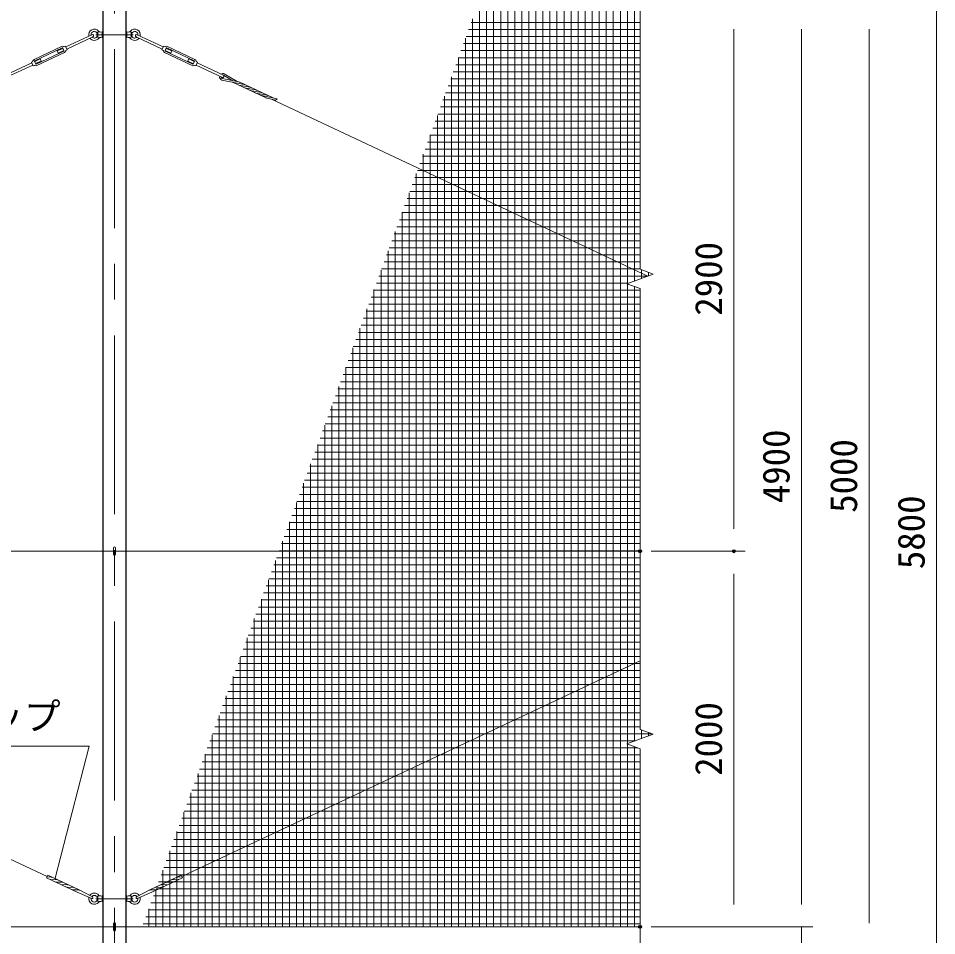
# Model space of a CAD drawing. Units: millimetres, scale not verified. Extents: x -12599 to 12601, y -8909 to 8911.
# Drawn here: x -1256 to 3636, y 66 to 4950 of the extents above; entities that cross this region are included whole.
import ezdxf
from ezdxf.enums import TextEntityAlignment as Align

# ---------------------------------------------------------------- set-up
doc = ezdxf.new("R2010")
doc.units = ezdxf.units.MM
doc.header["$LTSCALE"] = 30
doc.header["$PDMODE"] = 32
doc.header["$PDSIZE"] = 15
doc.linetypes.add('USER1', pattern=[50.8, 31.75, -6.35, 6.35, -6.35])
for name, color, linetype, lineweight in [('0-0_D-BMK', 2, 'USER1', 13), ('0-1_D-STR1', 1, 'Continuous', 25), ('0-2_D-STR3', 3, 'Continuous', 13), ('0-6_D-STR-DIM', 7, 'Continuous', 13), ('0-9_D-STR-TXT', 7, 'Continuous', 13), ('0-B_D-STR2', 7, 'Continuous', 13)]:
    doc.layers.add(name, color=color, linetype=linetype, lineweight=lineweight)
doc.layers.add('0-8_Defpoints', color=8, linetype='Continuous')
doc.styles.add('ＭＳ ゴシック', font='')
doc.styles.get('ＭＳ ゴシック').set_extended_font_data('MS Gothic')

msp = doc.modelspace()

# ---------------------------------------------------------------- linework, layer by layer
at = {"layer": '0-0_D-BMK'}
for p, q in [((-743.97, -738.34), (-743.97, 5163.66)), ((-843.97, 4862.66), (-643.97, 4862.66)), ((-843.97, 262.66), (-643.97, 262.66))]:
    msp.add_line(p, q, dxfattribs=at)
at = {"layer": '0-1_D-STR1'}
msp.add_lwpolyline([(-681.47, 5112.66), (-806.47, 5112.66), (-806.47, -687.34), (-681.47, -687.34)], close=True, dxfattribs=at)
at = {"layer": '0-2_D-STR3'}
for p, q in [((-864.22, 4863.19), (-1003.57, 4797.66)), ((-859.11, 4852.34), (-998.47, 4786.8)), ((-832.26, 4876.16), (-835.69, 4870.66)), ((-835.69, 4870.66), (-835.69, 4854.66)), ((-832.26, 4849.16), (-835.69, 4854.66)), ((-809.26, 4877.66), (-832.26, 4876.16)), ((-832.26, 4876.16), (-832.26, 4862.66)), ((-832.26, 4849.16), (-832.26, 4862.66)), ((-809.26, 4847.66), (-832.26, 4849.16)), ((-809.26, 4877.66), (-809.26, 4847.66)), ((-809.26, 4870.66), (-806.47, 4870.66)), ((-809.26, 4854.66), (-806.47, 4854.66)), ((-681.47, 4870.66), (-678.69, 4870.66)), ((-681.47, 4854.66), (-678.69, 4854.66)), ((-678.69, 4877.66), (-678.69, 4847.66)), ((-678.69, 4847.66), (-655.69, 4849.16)), ((-655.69, 4876.16), (-655.69, 4849.16)), ((-655.69, 4849.16), (-652.26, 4854.66)), ((-652.26, 4870.66), (-652.26, 4854.66)), ((-628.84, 4852.33), (-489.5, 4786.77)), ((-623.73, 4863.19), (-484.39, 4797.63)), ((-1025.87, 4800.43), (-1172.47, 4731.49)), ((-1005.28, 4801.28), (-1013.05, 4799.47)), ((-996.76, 4783.18), (-1005.28, 4801.28)), ((-491.2, 4783.15), (-482.69, 4801.25)), ((-482.69, 4801.25), (-474.92, 4799.44)), ((-462.09, 4800.4), (-315.5, 4731.43)), ((-1022.26, 4792.74), (-1168.85, 4723.79)), ((-1014.17, 4775.54), (-1160.77, 4706.6)), ((-1010.55, 4767.85), (-1157.15, 4698.91)), ((-1018.96, 4790.42), (-1048.82, 4776.38)), ((-1013.21, 4778.21), (-1019.59, 4791.78)), ((-996.76, 4783.18), (-1003.11, 4778.35)), ((-491.2, 4783.15), (-484.86, 4778.32)), ((-477.42, 4767.82), (-330.83, 4698.85)), ((-474.75, 4778.17), (-468.37, 4791.75)), ((-473.8, 4775.51), (-327.21, 4706.54)), ((-469.01, 4790.39), (-439.15, 4776.34)), ((-465.71, 4792.71), (-319.12, 4723.73)), ((-1184.56, 4712.54), (-1323.92, 4647)), ((-1179.45, 4701.68), (-1318.81, 4636.14)), ((-1177.75, 4698.06), (-1169.98, 4699.87)), ((-1163.43, 4707.56), (-1169.81, 4721.13)), ((-1139.31, 4733.82), (-1169.17, 4719.78)), ((-1134.2, 4722.96), (-1164.07, 4708.92)), ((-1134.2, 4722.96), (-1139.31, 4733.82)), ((-353.77, 4722.91), (-348.66, 4733.77)), ((-353.77, 4722.91), (-323.91, 4708.86)), ((-348.66, 4733.77), (-318.8, 4719.72)), ((-324.55, 4707.5), (-318.16, 4721.07)), ((-310.23, 4698), (-318, 4699.81)), ((-308.53, 4701.62), (-169.18, 4636.06)), ((-303.42, 4712.48), (-164.08, 4646.91)), ((-162.72, 4647.77), (-113.08, 4617.8)), ((-159.11, 4654.94), (-89.98, 4613.2)), ((-172.2, 4621.43), (-53.31, 4597.73)), ((-169.94, 4629.14), (-83.39, 4611.88)), ((63.24, 4526.23), (-114.75, 4609.98)), ((100.67, 4526.26), (-76.48, 4609.61)), ((-81.08, 4595.11), (-23.23, 4583.58)), ((-51.01, 4580.96), (6.85, 4569.43)), ((-20.93, 4566.81), (36.92, 4555.28)), ((9.15, 4552.66), (67, 4541.12)), ((-9903.84, 4519.99), (-1102.63, 380.88)), ((39.22, 4538.5), (121.89, 4522.03)), ((69.3, 4524.35), (114.45, 4515.35)), ((93.04, 4519.62), (2097.02, 3577.58)), ((-9962.29, 2112.66), (2056.03, 2112.66)), ((-749.97, 2129.66), (-749.97, 2095.66)), ((-737.97, 2129.66), (-737.97, 2095.66)), ((-385.3, 380.83), (2056.03, 1528.47)), ((-942.89, 296.91), (-1105.77, 373.52)), ((-1089.55, 378.75), (-1104.14, 377.52)), ((-936.08, 311.39), (-1098.97, 387.99)), ((-1060.59, 365.13), (-1075.79, 363.85)), ((-1031.63, 351.52), (-1046.83, 350.24)), ((-551.86, 311.38), (-388.96, 387.95)), ((-545.05, 296.9), (-382.16, 373.47)), ((-456.3, 351.49), (-441.11, 350.2)), ((-427.35, 365.1), (-412.15, 363.82)), ((-398.39, 378.71), (-383.79, 377.48)), ((-1002.67, 337.9), (-1017.87, 336.62)), ((-973.72, 324.28), (-988.92, 323)), ((-944.76, 310.66), (-959.96, 309.38)), ((-942.89, 296.91), (-864.94, 264.12)), ((-936.08, 311.39), (-861.11, 272.26)), ((-551.86, 311.38), (-626.84, 272.26)), ((-545.05, 296.9), (-623.01, 264.12)), ((-543.18, 310.65), (-527.98, 309.36)), ((-514.22, 324.26), (-499.02, 322.98)), ((-485.26, 337.87), (-470.06, 336.59)), ((-832.26, 276.16), (-835.69, 270.66)), ((-835.69, 270.66), (-835.69, 254.66)), ((-832.26, 249.16), (-835.69, 254.66)), ((-809.26, 277.66), (-832.26, 276.16)), ((-832.26, 276.16), (-832.26, 262.66)), ((-832.26, 249.16), (-832.26, 262.66)), ((-809.26, 247.66), (-832.26, 249.16)), ((-809.26, 277.66), (-809.26, 247.66)), ((-809.26, 270.66), (-806.47, 270.66)), ((-809.26, 254.66), (-806.47, 254.66)), ((-681.47, 270.66), (-678.69, 270.66)), ((-681.47, 254.66), (-678.69, 254.66)), ((-678.69, 277.66), (-678.69, 247.66)), ((-678.69, 247.66), (-655.69, 249.16)), ((-655.69, 276.16), (-655.69, 249.16)), ((-655.69, 249.16), (-652.26, 254.66)), ((-652.26, 270.66), (-652.26, 254.66)), ((-9962.29, 112.66), (2056.03, 112.66)), ((-749.97, 129.66), (-749.97, 95.66)), ((-737.97, 129.66), (-737.97, 95.66))]:
    msp.add_line(p, q, dxfattribs=at)
for points in [[(-678.69, 4877.66), (-655.69, 4876.16), (-652.26, 4870.66)], [(-1013.85, 4779.56), (-1043.71, 4765.52), (-1048.82, 4776.38)], [(-474.12, 4779.53), (-444.26, 4765.48), (-439.15, 4776.34)], [(-1177.75, 4698.06), (-1186.26, 4716.16), (-1179.91, 4720.99)], [(-310.23, 4698), (-301.72, 4716.1), (-308.06, 4720.93)], [(-678.69, 277.66), (-655.69, 276.16), (-652.26, 270.66)]]:
    msp.add_lwpolyline(points, dxfattribs=at)
for centre, radius, start, end in [((-851.26, 4862.66), 30, 40.33299, 193.65013), ((-636.69, 4862.66), 30, 346.33902, 139.66701), ((-851.26, 4862.66), 30, 216.72405, 319.66701), ((-851.26, 4862.66), 17.5, 27.20289, 185.13605), ((-861.66, 4857.76), 6, 295.18709, 115.18709), ((-851.26, 4862.66), 17.5, 225.23813, 332.79711), ((-817.72, 4891.14), 14, 220.33299, 273.7314), ((-817.72, 4834.18), 14, 86.2686, 139.66701), ((-817.72, 4834.18), 14, 86.2686, 139.66701), ((-670.23, 4891.14), 14, 266.2686, 319.66701), ((-670.23, 4834.18), 14, 40.33299, 93.7314), ((-636.69, 4862.66), 30, 220.33299, 323.26511), ((-636.69, 4862.66), 17.5, 354.85311, 152.79711), ((-636.69, 4862.66), 17.5, 207.20289, 314.75102), ((-626.29, 4857.76), 6, 64.80206, 244.80206), ((-1021.4, 4790.93), 10.5, 59.06821, 115.18709), ((-1013.95, 4803.37), 4, 239.06821, 283.08784), ((-474.01, 4803.34), 4, 256.90132, 300.92095), ((-466.56, 4790.9), 10.5, 64.80206, 120.92095), ((-1021.4, 4790.93), 2, 25.18709, 115.18709), ((-1015.02, 4777.35), 2, 295.18709, 25.18709), ((-1015.02, 4777.35), 10.5, 295.18709, 351.30597), ((-1000.69, 4775.16), 4, 127.28634, 171.30597), ((-487.28, 4775.13), 4, 8.68318, 52.70281), ((-472.95, 4777.32), 10.5, 188.68318, 244.80206), ((-472.95, 4777.32), 2, 154.80206, 244.80206), ((-466.56, 4790.9), 2, 64.80206, 154.80206), ((-1182.34, 4724.18), 4, 307.28634, 351.30597), ((-1168, 4721.99), 10.5, 115.18709, 171.30597), ((-1168, 4721.99), 2, 115.18709, 205.18709), ((-1169.07, 4695.97), 4, 59.06821, 103.08784), ((-1161.62, 4708.41), 10.5, 239.06821, 295.18709), ((-1161.62, 4708.41), 2, 205.18709, 295.18709), ((-326.36, 4708.35), 10.5, 244.80206, 300.92095), ((-326.36, 4708.35), 2, 244.80206, 334.80206), ((-318.91, 4695.91), 4, 76.90132, 120.92095), ((-319.97, 4721.93), 2, 334.80206, 64.80206), ((-319.97, 4721.93), 10.5, 8.68318, 64.80206), ((-305.64, 4724.11), 4, 188.68318, 232.70281), ((-166.03, 4638.34), 18, 67.62703, 126.2915), ((-166.03, 4638.34), 10, 70.62751, 95.57772), ((-166.03, 4638.34), 18, 166.43526, 249.97778), ((-166.03, 4638.34), 10, 174.72965, 246.99179), ((-166.63, 4641.48), 6, 244.80206, 64.80206), ((-89.25, 4582.46), 30, 64.80206, 78.72842), ((-75.22, 4624.53), 30, 244.80206, 258.72852), ((-45.14, 4610.38), 30, 244.80206, 258.72852), ((-59.17, 4568.31), 30, 64.80206, 78.72842), ((-15.07, 4596.23), 30, 244.80206, 258.72852), ((-29.1, 4554.16), 30, 64.80206, 78.72842), ((15.01, 4582.08), 30, 244.80206, 258.72852), ((0.98, 4540.01), 30, 64.80206, 78.72842), ((31.06, 4525.86), 30, 64.80206, 78.72842), ((45.09, 4567.93), 30, 244.80206, 258.72852), ((75.16, 4553.77), 30, 244.80206, 258.72852), ((61.13, 4511.7), 30, 64.80206, 78.72842), ((70.84, 4571.52), 71.11, 307.82379, 315.88794), ((-743.97, 2129.66), 6, 0, 180), ((-743.97, 2095.66), 6, 180, 0), ((-1000.31, 332.76), 113.07, 150.75621, 158.87006), ((-1078.31, 393.75), 30, 244.81321, 274.8133), ((-1087.03, 348.86), 30, 62.44248, 94.81329), ((-1049.35, 380.13), 30, 244.81321, 274.8133), ((-1058.07, 335.24), 30, 62.44248, 94.81329), ((-1029.11, 321.62), 30, 62.44138, 94.81329), ((-458.83, 321.59), 30, 85.1772, 117.5491), ((-429.87, 335.21), 30, 85.1772, 117.54801), ((-438.58, 380.1), 30, 265.17719, 295.17728), ((-400.91, 348.82), 30, 85.1772, 117.54801), ((-409.62, 393.71), 30, 265.17719, 295.17728), ((-487.63, 332.73), 113.07, 21.12042, 29.23428), ((-1020.39, 366.51), 30, 244.81202, 274.81184), ((-991.43, 352.89), 30, 244.81321, 274.8133), ((-1000.16, 308), 30, 62.44154, 94.81329), ((-962.48, 339.28), 30, 244.81321, 274.8133), ((-971.2, 294.38), 30, 62.44248, 94.81329), ((-942.24, 280.77), 30, 62.44138, 94.81184), ((-545.71, 280.75), 30, 85.17864, 117.5491), ((-516.75, 294.37), 30, 85.1772, 117.54801), ((-525.46, 339.26), 30, 265.17719, 295.17728), ((-487.79, 307.98), 30, 85.1772, 117.54895), ((-496.5, 352.87), 30, 265.17719, 295.17728), ((-467.54, 366.48), 30, 265.17865, 295.17847), ((-851.26, 262.66), 30, 164.76686, 319.66701), ((-851.26, 262.66), 30, 40.33299, 144.85889), ((-851.26, 262.66), 17.5, 170.25802, 332.79711), ((-863.02, 268.19), 4.5, 244.81119, 64.81119), ((-851.26, 262.66), 17.5, 27.20289, 139.36774), ((-817.72, 291.14), 14, 220.33299, 273.7314), ((-817.72, 234.18), 14, 86.2686, 139.66701), ((-817.72, 234.18), 14, 86.2686, 139.66701), ((-670.23, 291.14), 14, 266.2686, 319.66701), ((-670.23, 234.18), 14, 40.33299, 93.7314), ((-636.69, 262.66), 30, 35.1316, 139.66701), ((-636.69, 262.66), 30, 220.33299, 15.22363), ((-636.69, 262.66), 17.5, 40.62275, 152.79711), ((-636.69, 262.66), 17.5, 207.20289, 9.73247), ((-624.93, 268.19), 4.5, 115.1793, 295.1793), ((-743.97, 129.66), 6, 0, 180), ((-743.97, 95.66), 6, 180, 0)]:
    msp.add_arc(centre, radius, start, end, dxfattribs=at)
at = {"layer": '0-6_D-STR-DIM'}
for p, q in [((2056.03, 3613.96), (2056.03, 5185.07)), ((3636.03, 4992.66), (3636.03, -567.34)), ((2556.03, 2232.66), (2556.03, 4892.66)), ((2916.03, 232.66), (2916.03, 4892.66)), ((3276.03, 4892.66), (3276.03, 132.66)), ((3276.03, 4892.66), (3276.03, 4772.66)), ((1985.55, 3537.01), (2126.5, 3588.31)), ((2126.5, 3588.31), (2056.03, 3613.96)), ((2056.03, 3511.36), (1985.55, 3537.01)), ((2056.03, 1163.96), (2056.03, 3511.36)), ((2116.03, 2112.66), (2616.03, 2112.66)), ((2116.03, 2112.66), (2616.03, 2112.66)), ((2556.03, 232.66), (2556.03, 1992.66)), ((1985.55, 1087.01), (2126.5, 1138.31)), ((2126.5, 1138.31), (2056.03, 1163.96)), ((2056.03, 1061.36), (1985.55, 1087.01)), ((2056.03, -114.93), (2056.03, 1061.36)), ((2916.03, 232.66), (2916.03, 352.66)), ((2116.03, 112.66), (2616.03, 112.66)), ((2116.03, 112.66), (2976.03, 112.66)), ((2116.03, 112.66), (2976.03, 112.66)), ((2916.03, 112.66), (2916.03, 12.66))]:
    msp.add_line(p, q, dxfattribs=at)
at = {"layer": '0-8_Defpoints'}
for p in [(2056.03, 2112.66), (2556.03, 2112.66), (2056.03, 112.66)]:
    msp.add_point(p, dxfattribs=at)
at = {"layer": '0-9_D-STR-TXT'}
msp.add_lwpolyline([(-2203.49, 1075), (-878.89, 1075), (-1060.49, 372.07)], dxfattribs=at)
at = {"layer": '0-B_D-STR2'}
for p, q in [((1200.96, 112.66), (1200.96, 5012.66)), ((1238.46, 112.66), (1238.46, 5012.66)), ((1275.96, 112.66), (1275.96, 5012.66)), ((1313.46, 112.66), (1313.46, 5012.66)), ((1350.96, 112.66), (1350.96, 5012.66)), ((1388.46, 112.66), (1388.46, 5012.66)), ((1425.96, 112.66), (1425.96, 5012.66)), ((1463.46, 112.66), (1463.46, 5012.66)), ((1500.96, 112.66), (1500.96, 5012.66)), ((1538.46, 112.66), (1538.46, 5012.66)), ((1575.96, 112.66), (1575.96, 5012.66)), ((1613.46, 112.66), (1613.46, 5012.66)), ((1650.96, 112.66), (1650.96, 5012.66)), ((1688.46, 112.66), (1688.46, 5012.66)), ((1725.96, 112.66), (1725.96, 5012.66)), ((1763.46, 112.66), (1763.46, 5012.66)), ((1800.96, 112.66), (1800.96, 5012.66)), ((1838.46, 112.66), (1838.46, 5012.66)), ((1875.96, 112.66), (1875.96, 5012.66)), ((1913.46, 112.66), (1913.46, 5012.66)), ((1950.96, 112.66), (1950.96, 5012.66)), ((1988.46, 3538.07), (1988.46, 5012.66)), ((2025.96, 3551.72), (2025.96, 5012.66)), ((1163.46, 112.66), (1163.46, 4948.15)), ((1156.19, 4928.18), (2056.03, 4928.18)), ((1125.96, 112.66), (1125.96, 4845.12)), ((1128.89, 4853.18), (2056.03, 4853.18)), ((1142.54, 4890.68), (2056.03, 4890.68)), ((1115.25, 4815.68), (2056.03, 4815.68)), ((1101.6, 4778.18), (2056.03, 4778.18)), ((1074.3, 4703.18), (2056.03, 4703.18)), ((1087.95, 4740.68), (2056.03, 4740.68)), ((1088.46, 112.66), (1088.46, 4742.09)), ((1060.65, 4665.68), (2056.03, 4665.68)), ((1047, 4628.18), (2056.03, 4628.18)), ((1050.96, 112.66), (1050.96, 4639.06)), ((1019.7, 4553.18), (2056.03, 4553.18)), ((1033.35, 4590.68), (2056.03, 4590.68)), ((1006.05, 4515.68), (2056.03, 4515.68)), ((1013.46, 112.66), (1013.46, 4536.03)), ((992.41, 4478.18), (2056.03, 4478.18)), ((965.11, 4403.18), (2056.03, 4403.18)), ((975.96, 112.66), (975.96, 4433)), ((978.76, 4440.68), (2056.03, 4440.68)), ((951.46, 4365.68), (2056.03, 4365.68)), ((937.81, 4328.18), (2056.03, 4328.18)), ((938.46, 112.66), (938.46, 4329.97)), ((924.16, 4290.68), (2056.03, 4290.68)), ((896.86, 4215.68), (2056.03, 4215.68)), ((900.96, 112.66), (900.96, 4226.94)), ((910.51, 4253.18), (2056.03, 4253.18)), ((883.21, 4178.18), (2056.03, 4178.18)), ((863.46, 112.66), (863.46, 4123.91)), ((869.57, 4140.68), (2056.03, 4140.68)), ((842.27, 4065.68), (2056.03, 4065.68)), ((855.92, 4103.18), (2056.03, 4103.18)), ((825.96, 112.66), (825.96, 4020.88)), ((828.62, 4028.18), (2056.03, 4028.18)), ((814.97, 3990.68), (2056.03, 3990.68)), ((787.67, 3915.68), (2056.03, 3915.68)), ((788.46, 112.66), (788.46, 3917.85)), ((801.32, 3953.18), (2056.03, 3953.18)), ((774.02, 3878.18), (2056.03, 3878.18)), ((760.37, 3840.68), (2056.03, 3840.68)), ((746.73, 3803.18), (2056.03, 3803.18)), ((750.96, 112.66), (750.96, 3814.82)), ((719.43, 3728.18), (2056.03, 3728.18)), ((733.08, 3765.68), (2056.03, 3765.68)), ((705.78, 3690.68), (2056.03, 3690.68)), ((713.46, 112.66), (713.46, 3711.79)), ((692.13, 3653.18), (2056.03, 3653.18)), ((664.83, 3578.18), (2098.67, 3578.18)), ((675.96, 112.66), (675.96, 3608.76)), ((678.48, 3615.68), (2056.03, 3615.68)), ((2063.46, 3565.37), (2063.46, 3611.26)), ((2100.96, 3579.01), (2100.96, 3597.61)), ((651.18, 3540.68), (1995.64, 3540.68)), ((1988.46, 1088.07), (1988.46, 3535.95)), ((637.53, 3503.18), (2056.03, 3503.18)), ((638.46, 112.66), (638.46, 3505.73)), ((2025.96, 1101.72), (2025.96, 3522.3)), ((610.24, 3428.18), (2056.03, 3428.18)), ((623.89, 3465.68), (2056.03, 3465.68)), ((596.59, 3390.68), (2056.03, 3390.68)), ((600.96, 112.66), (600.96, 3402.7)), ((582.94, 3353.18), (2056.03, 3353.18)), ((555.64, 3278.18), (2056.03, 3278.18)), ((563.46, 112.66), (563.46, 3299.66)), ((569.29, 3315.68), (2056.03, 3315.68)), ((541.99, 3240.68), (2056.03, 3240.68)), ((525.96, 112.66), (525.96, 3196.63)), ((528.34, 3203.18), (2056.03, 3203.18)), ((514.69, 3165.68), (2056.03, 3165.68)), ((487.4, 3090.68), (2056.03, 3090.68)), ((488.46, 112.66), (488.46, 3093.6)), ((501.05, 3128.18), (2056.03, 3128.18)), ((473.75, 3053.18), (2056.03, 3053.18)), ((450.96, 112.66), (450.96, 2990.57)), ((460.1, 3015.68), (2056.03, 3015.68)), ((432.8, 2940.68), (2056.03, 2940.68)), ((446.45, 2978.18), (2056.03, 2978.18)), ((413.46, 112.66), (413.46, 2887.54)), ((419.15, 2903.18), (2056.03, 2903.18)), ((405.5, 2865.68), (2056.03, 2865.68)), ((378.21, 2790.68), (2056.03, 2790.68)), ((391.85, 2828.18), (2056.03, 2828.18)), ((364.56, 2753.18), (2056.03, 2753.18)), ((375.96, 112.66), (375.96, 2784.51)), ((350.91, 2715.68), (2056.03, 2715.68)), ((337.26, 2678.18), (2056.03, 2678.18)), ((338.46, 112.66), (338.46, 2681.48)), ((309.96, 2603.18), (2056.03, 2603.18)), ((323.61, 2640.68), (2056.03, 2640.68)), ((296.31, 2565.68), (2056.03, 2565.68)), ((300.96, 112.66), (300.96, 2578.45)), ((282.66, 2528.18), (2056.03, 2528.18)), ((255.37, 2453.18), (2056.03, 2453.18)), ((263.46, 112.66), (263.46, 2475.42)), ((269.01, 2490.68), (2056.03, 2490.68)), ((241.72, 2415.68), (2056.03, 2415.68)), ((225.96, 112.66), (225.96, 2372.39)), ((228.07, 2378.18), (2056.03, 2378.18)), ((200.77, 2303.18), (2056.03, 2303.18)), ((214.42, 2340.68), (2056.03, 2340.68)), ((187.12, 2265.68), (2056.03, 2265.68)), ((188.46, 112.66), (188.46, 2269.36)), ((173.47, 2228.18), (2056.03, 2228.18)), ((146.17, 2153.18), (2056.03, 2153.18)), ((150.96, 112.66), (150.96, 2166.33)), ((159.82, 2190.68), (2056.03, 2190.68)), ((132.53, 2115.68), (2056.03, 2115.68)), ((113.46, 112.66), (113.46, 2063.3)), ((118.88, 2078.18), (2056.03, 2078.18)), ((105.23, 2040.68), (2056.03, 2040.68)), ((75.96, 112.66), (75.96, 1960.27)), ((77.93, 1965.68), (2056.03, 1965.68)), ((91.58, 2003.18), (2056.03, 2003.18)), ((64.28, 1928.18), (2056.03, 1928.18)), ((50.63, 1890.68), (2056.03, 1890.68)), ((23.33, 1815.68), (2056.03, 1815.68)), ((36.98, 1853.18), (2056.03, 1853.18)), ((38.46, 112.66), (38.46, 1857.24)), ((9.69, 1778.18), (2056.03, 1778.18)), ((-3.96, 1740.68), (2056.03, 1740.68)), ((0.96, 112.66), (0.96, 1754.21)), ((-31.26, 1665.68), (2056.03, 1665.68)), ((-17.61, 1703.18), (2056.03, 1703.18)), ((-44.91, 1628.18), (2056.03, 1628.18)), ((-36.54, 112.66), (-36.54, 1651.18)), ((-58.56, 1590.68), (2056.03, 1590.68)), ((-74.04, 112.66), (-74.04, 1548.15)), ((-72.21, 1553.18), (2056.03, 1553.18)), ((-99.51, 1478.18), (2056.03, 1478.18)), ((-85.86, 1515.68), (2056.03, 1515.68)), ((-113.15, 1440.68), (2056.03, 1440.68)), ((-111.54, 112.66), (-111.54, 1445.12)), ((-126.8, 1403.18), (2056.03, 1403.18)), ((-154.1, 1328.18), (2056.03, 1328.18)), ((-149.04, 112.66), (-149.04, 1342.09)), ((-140.45, 1365.68), (2056.03, 1365.68)), ((-167.75, 1290.68), (2056.03, 1290.68)), ((-186.54, 112.66), (-186.54, 1239.06)), ((-181.4, 1253.18), (2056.03, 1253.18)), ((-208.7, 1178.18), (2056.03, 1178.18)), ((-195.05, 1215.68), (2056.03, 1215.68)), ((-224.04, 112.66), (-224.04, 1136.03)), ((-222.35, 1140.68), (2119.99, 1140.68)), ((2063.46, 1115.37), (2063.46, 1161.26)), ((2100.96, 1129.01), (2100.96, 1147.61)), ((-235.99, 1103.18), (2029.98, 1103.18)), ((1988.46, 112.66), (1988.46, 1085.95)), ((-263.29, 1028.18), (2056.03, 1028.18)), ((-261.54, 112.66), (-261.54, 1033)), ((-249.64, 1065.68), (2044.15, 1065.68)), ((2025.96, 112.66), (2025.96, 1072.3)), ((-276.94, 990.68), (2056.03, 990.68)), ((-299.04, 112.66), (-299.04, 929.97)), ((-290.59, 953.18), (2056.03, 953.18)), ((-304.24, 915.68), (2056.03, 915.68)), ((-331.54, 840.68), (2056.03, 840.68)), ((-317.89, 878.18), (2056.03, 878.18)), ((-345.19, 803.18), (2056.03, 803.18)), ((-336.54, 112.66), (-336.54, 826.94)), ((-358.83, 765.68), (2056.03, 765.68)), ((-386.13, 690.68), (2056.03, 690.68)), ((-374.04, 112.66), (-374.04, 723.9)), ((-372.48, 728.18), (2056.03, 728.18)), ((-399.78, 653.18), (2056.03, 653.18)), ((-413.43, 615.68), (2056.03, 615.68)), ((-411.54, 112.66), (-411.54, 620.87)), ((-440.73, 540.68), (2056.03, 540.68)), ((-427.08, 578.18), (2056.03, 578.18)), ((-454.38, 503.18), (2056.03, 503.18)), ((-449.04, 112.66), (-449.04, 517.84)), ((-468.03, 465.68), (2056.03, 465.68)), ((-486.54, 112.66), (-486.54, 414.81)), ((-481.67, 428.18), (2056.03, 428.18)), ((-508.97, 353.18), (2056.03, 353.18)), ((-495.32, 390.68), (2056.03, 390.68)), ((-524.04, 112.66), (-524.04, 311.78)), ((-522.62, 315.68), (2056.03, 315.68)), ((-536.27, 278.18), (2056.03, 278.18)), ((-563.57, 203.18), (2056.03, 203.18)), ((-561.54, 112.66), (-561.54, 208.75)), ((-549.92, 240.68), (2056.03, 240.68)), ((-577.22, 165.68), (2056.03, 165.68)), ((-590.87, 128.18), (2056.03, 128.18))]:
    msp.add_line(p, q, dxfattribs=at)

# ---------------------------------------------------------------- texts
at = {"layer": '0-6_D-STR-DIM', "style": 'ＭＳ ゴシック'}
for s, p in [('2900', (2535.78, 3366.91)), ('4900', (2895.78, 2368.41)), ('5000', (3255.78, 2317.28)), ('5800', (3615.78, 2017.28)), ('2000', (2535.78, 916.91))]:
    msp.add_text(s, height=144.3, rotation=90, dxfattribs=at).set_placement(p, align=Align.BOTTOM_LEFT)
at = {"layer": '0-9_D-STR-TXT', "style": 'ＭＳ ゴシック'}
msp.add_text('巻付グリップ', height=144.3, dxfattribs=at).set_placement((-2211.86, 1118.47), align=Align.BOTTOM_LEFT)

doc.saveas('drawing.dxf')
